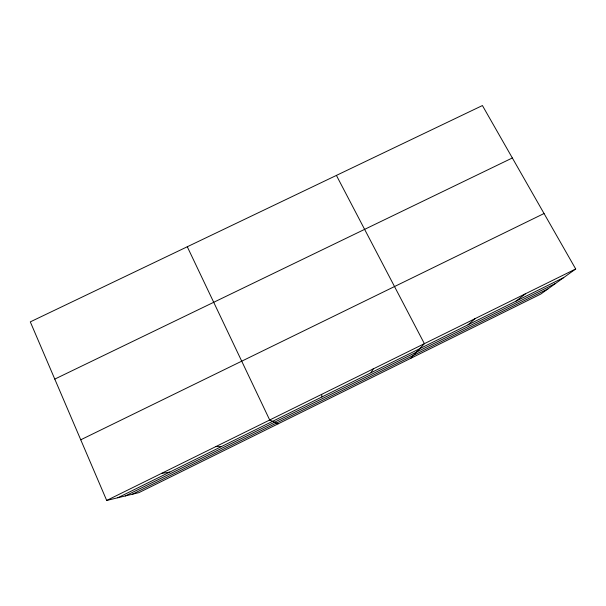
<?xml version="1.0" encoding="UTF-8"?>
<svg xmlns="http://www.w3.org/2000/svg" width="606" height="606" viewBox="0 0 606 606"><rect width="100%" height="100%" fill="white"/><g stroke="black" fill="none" stroke-linecap="round" stroke-linejoin="round"><path stroke-width="0.91" d="M370.993 372.751L373.198 368.925M410.701 358.343L424.382 343.663L336.406 175.407M468.014 324.839L475.187 318.589M516.024 301.137L525.629 293.69M575.7 268.981L540.802 294.054L138.865 492.655L106.694 500.458L30.3 321.869L482.421 105.542L575.7 268.981L106.694 500.458M117.784 497.768L563.709 277.593M125.245 495.958L555.619 283.403M132.396 494.223L547.854 288.986M80.749 439.797L544.044 213.517M54.782 379.098L512.343 157.969M161.446 473.43L169.763 472.104M215.781 446.614L221.372 446.622M278.124 423.852L269.7 420.003L187.292 246.756M321.635 394.37L321.968 396.953"/></g></svg>
